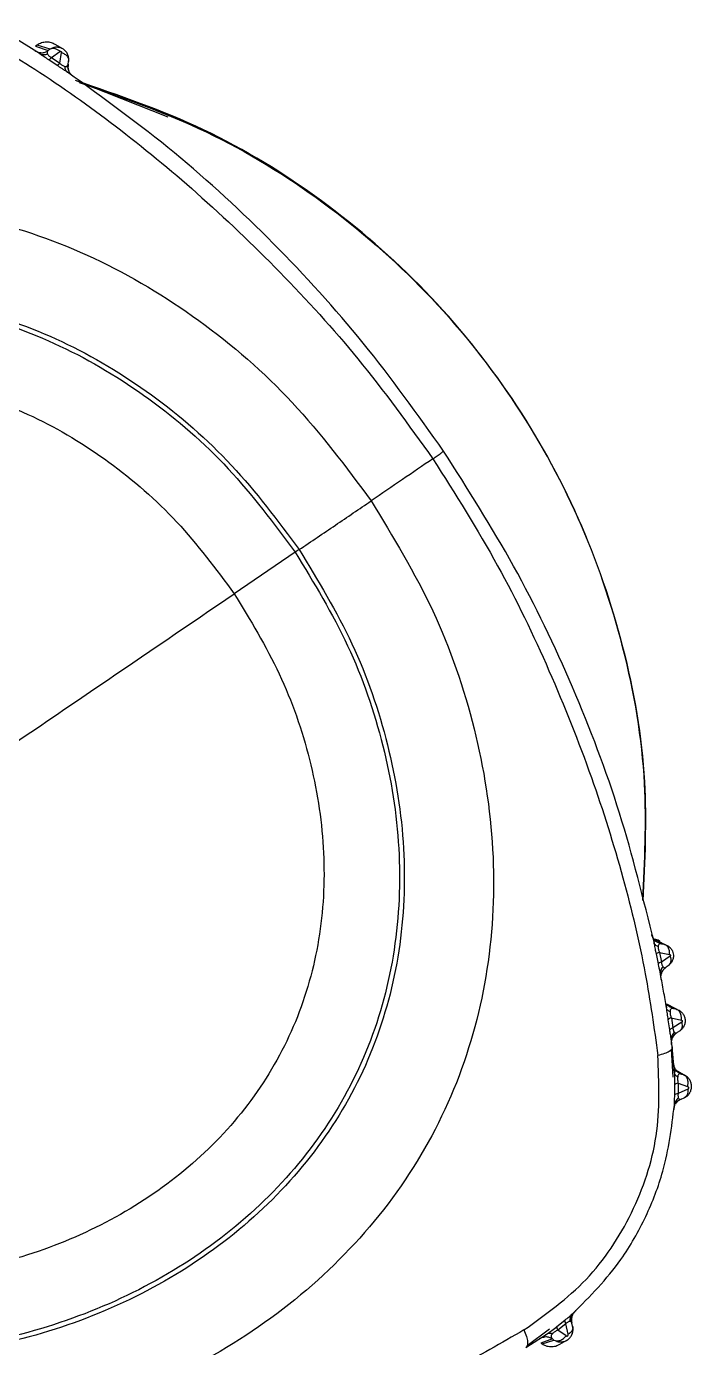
# Model space of a CAD drawing. Extents: x 527 to 611, y 788 to 934.
# Drawn here: x 533.123 to 534.194, y 859.08 to 861.208 of the extents above; entities that cross this region are included whole.
import ezdxf

# ---------------------------------------------------------------- set-up
doc = ezdxf.new("R2010")
doc.units = 0
doc.header["$MEASUREMENT"] = 0
doc.layers.add('1', color=4, linetype='Continuous')
doc.layers.add('GEOMETRY', color=3, linetype='Continuous', lineweight=25)

# ---------------------------------------------------------------- blocks, each defined once
blk = doc.blocks.new('2026_FLAIR')
at = {"layer": 'GEOMETRY'}
for p, q in [((6.0769, 57.8013), (6.0315, 57.8299)), ((6.0731, 57.8149), (6.0708, 57.8134)), ((6.0708, 57.8134), (6.0913, 57.806)), ((6.0942, 57.8081), (6.0731, 57.8149)), ((6.1147, 57.8088), (6.1023, 57.816)), ((6.0942, 57.8081), (6.0913, 57.806)), ((6.1056, 57.782), (6.0922, 57.7909)), ((6.0963, 57.7948), (6.11, 57.8047)), ((6.0963, 57.7948), (6.1096, 57.7859)), ((6.1096, 57.7859), (6.1125, 57.803)), ((6.1232, 57.7844), (6.124, 57.7884)), ((6.1311, 57.7645), (6.1314, 57.7645)), ((6.2843, 57.6988), (6.135, 57.758)), ((6.4953, 57.0021), (6.489, 56.9978)), ((6.489, 56.9978), (6.3907, 56.9311)), ((7.0825, 56.3665), (7.0676, 56.3746)), ((7.0741, 56.3687), (7.0678, 56.3719)), ((7.0786, 56.3672), (7.0825, 56.3665)), ((7.0825, 56.3665), (7.089, 56.3639)), ((7.0738, 56.3349), (7.0706, 56.3506)), ((7.0755, 56.3532), (7.0786, 56.3376)), ((7.0755, 56.3532), (7.092, 56.35)), ((7.0926, 56.3471), (7.0787, 56.3376)), ((7.0895, 56.3315), (7.0865, 56.3295)), ((7.0772, 56.318), (7.0777, 56.3152)), ((7.0856, 56.27), (7.0868, 56.264)), ((7.0865, 56.2672), (7.0865, 56.266)), ((7.1017, 56.2621), (7.0877, 56.2698)), ((7.0983, 56.2629), (7.1017, 56.2621)), ((7.0922, 56.2282), (7.0898, 56.2446)), ((7.0946, 56.2479), (7.1108, 56.2442)), ((7.0947, 56.2479), (7.0971, 56.2316)), ((7.1114, 56.2406), (7.0971, 56.2316)), ((7.1076, 56.2263), (7.1042, 56.2242)), ((7.0962, 56.2009), (7.0948, 56.2113)), ((7.0975, 56.1521), (7.0952, 56.1971)), ((7.1, 56.1592), (7.0962, 56.2009)), ((7.1141, 56.1561), (7.1016, 56.1632)), ((7.1055, 56.1604), (7.111, 56.1572)), ((7.1141, 56.1561), (7.111, 56.1572)), ((7.1002, 56.1238), (7.1004, 56.14)), ((7.1057, 56.1425), (7.1056, 56.126)), ((7.121, 56.1326), (7.1056, 56.126)), ((7.1057, 56.1425), (7.1209, 56.1371)), ((7.1105, 56.1168), (7.1151, 56.1188)), ((6.9403, 55.7756), (6.9399, 55.7756)), ((6.8627, 55.72), (6.8984, 55.7466)), ((6.9105, 55.7506), (6.9231, 55.7606)), ((6.9246, 55.7547), (6.9117, 55.7445)), ((6.9251, 55.7354), (6.9117, 55.7445)), ((6.9286, 55.738), (6.9246, 55.7547)), ((6.9357, 55.7509), (6.9345, 55.7558)), ((6.8601, 55.7165), (6.8948, 55.7387)), ((6.9031, 55.7305), (6.8844, 55.7238)), ((6.8844, 55.7238), (6.8867, 55.7224)), ((6.8867, 55.7224), (6.9057, 55.7287)), ((6.9031, 55.7305), (6.9057, 55.7287)), ((6.9152, 55.7218), (6.9265, 55.7284))]:
    blk.add_line(p, q, dxfattribs=at)
at = {"layer": 'GEOMETRY', "flags": 128}
blk.add_lwpolyline([(7.0951, 56.2097), (7.0952, 56.2107), (7.0952, 56.2107), (7.0952, 56.2107)], dxfattribs=at)
at = {"layer": 'GEOMETRY'}
for points, knots in [([(5.9551, 57.845), (5.9935, 57.8226), (6.0772, 57.7737), (6.2032, 57.6838), (6.3355, 57.5749), (6.4662, 57.4499), (6.5954, 57.3085), (6.6714, 57.203), (6.7107, 57.1484)], [0, 0, 0, 0, 0.129548, 0.282447, 0.44601, 0.624613, 0.805705, 1, 1, 1, 1]), ([(6.1022, 57.8158), (6.1003, 57.8168), (6.096, 57.8191), (6.0883, 57.82), (6.0802, 57.8189), (6.0754, 57.8163), (6.0731, 57.8149)], [0, 0, 0, 0, 0.210014, 0.473343, 0.736671, 1, 1, 1, 1]), ([(6.124, 57.7884), (6.1241, 57.7902), (6.1245, 57.7938), (6.1232, 57.7993), (6.1203, 57.8043), (6.1159, 57.8084), (6.1103, 57.811), (6.1044, 57.8117), (6.0988, 57.8108), (6.0957, 57.809), (6.0942, 57.8081)], [0, 0, 0, 0, 0.117933, 0.239777, 0.365562, 0.495333, 0.631944, 0.761558, 0.884208, 1, 1, 1, 1]), ([(6.11, 57.8047), (6.1087, 57.8057), (6.1061, 57.8077), (6.1017, 57.8093), (6.0975, 57.8096), (6.0953, 57.8086), (6.0942, 57.8081)], [0, 0, 0, 0, 0.2393, 0.493099, 0.750585, 1, 1, 1, 1]), ([(6.0696, 57.8057), (6.0712, 57.8048), (6.0735, 57.8034), (6.0761, 57.8032), (6.0768, 57.8031)], [0, 0, 0, 0, 0.723222, 1, 1, 1, 1]), ([(6.0768, 57.8031), (6.078, 57.8029), (6.0812, 57.8023), (6.0863, 57.8032), (6.0896, 57.8051), (6.0913, 57.806)], [0, 0, 0, 0, 0.244467, 0.630386, 1, 1, 1, 1]), ([(6.0922, 57.7909), (6.0895, 57.7927), (6.0838, 57.7966), (6.0793, 57.7997), (6.0769, 57.8013)], [0, 0, 0, 0, 0.473443, 1, 1, 1, 1]), ([(6.0901, 57.8004), (6.0889, 57.8001), (6.0866, 57.7993), (6.0832, 57.7991), (6.0798, 57.7997), (6.0779, 57.8008), (6.0769, 57.8013)], [0, 0, 0, 0, 0.240727, 0.491147, 0.74614, 1, 1, 1, 1]), ([(6.0913, 57.806), (6.0905, 57.8053), (6.0891, 57.8039), (6.0897, 57.8015), (6.0901, 57.8004)], [0, 0, 0, 0, 0.5269729, 1, 1, 1, 1]), ([(6.0901, 57.8004), (6.0903, 57.8), (6.0909, 57.7991), (6.0919, 57.7979), (6.093, 57.7969), (6.0941, 57.7961), (6.0952, 57.7954), (6.0959, 57.795), (6.0962, 57.7948), (6.0963, 57.7948)], [0, 0, 0, 0, 0.277232, 0.531793, 0.620229, 0.767289, 0.926588, 0.974406, 1, 1, 1, 1]), ([(6.0963, 57.7948), (6.0954, 57.7937), (6.0935, 57.7916), (6.0927, 57.7912), (6.0922, 57.7909)], [0, 0, 0, 0, 0.496231, 1, 1, 1, 1]), ([(6.11, 57.8047), (6.1101, 57.8048), (6.1104, 57.8049), (6.1109, 57.805), (6.1113, 57.8049), (6.1116, 57.8048), (6.1119, 57.8047), (6.1122, 57.8044), (6.1124, 57.804), (6.1126, 57.8035), (6.1125, 57.8032), (6.1125, 57.803)], [0, 0, 0, 0, 0.1361494, 0.2604958, 0.374339, 0.429311, 0.4841794, 0.5973057, 0.7206272, 0.8556667, 1, 1, 1, 1]), ([(6.1125, 57.803), (6.1143, 57.8023), (6.1179, 57.8007), (6.1219, 57.797), (6.1242, 57.7927), (6.124, 57.7898), (6.124, 57.7884)], [0, 0, 0, 0, 0.242506, 0.5, 0.757494, 1, 1, 1, 1]), ([(6.1096, 57.7859), (6.1087, 57.7849), (6.1069, 57.7828), (6.106, 57.7823), (6.1056, 57.782)], [0, 0, 0, 0, 0.499955, 1, 1, 1, 1]), ([(6.1221, 57.7713), (6.1201, 57.7726), (6.1171, 57.7746), (6.1135, 57.7768), (6.1119, 57.7778), (6.1109, 57.7784), (6.1087, 57.7799), (6.1068, 57.7812), (6.1056, 57.782)], [0, 0, 0, 0, 0.396945, 0.618382, 0.624027, 0.667314, 0.786302, 1, 1, 1, 1]), ([(6.1096, 57.7859), (6.1102, 57.7853), (6.1115, 57.784), (6.1137, 57.7824), (6.1158, 57.7813), (6.117, 57.7808), (6.1176, 57.7806)], [0, 0, 0, 0, 0.258987, 0.498251, 0.740212, 1, 1, 1, 1]), ([(6.1176, 57.7806), (6.1184, 57.7804), (6.1203, 57.78), (6.1224, 57.7812), (6.1229, 57.7831), (6.1232, 57.7844)], [0, 0, 0, 0, 0.21677, 0.461638, 1, 1, 1, 1]), ([(6.1176, 57.7806), (6.1177, 57.7796), (6.1178, 57.7776), (6.1188, 57.775), (6.1202, 57.7728), (6.1215, 57.7718), (6.1221, 57.7713)], [0, 0, 0, 0, 0.247807, 0.500002, 0.752196, 1, 1, 1, 1]), ([(6.1218, 57.7715), (6.1227, 57.7709), (6.1245, 57.7696), (6.1268, 57.7679), (6.1284, 57.7668), (6.1283, 57.7669), (6.1283, 57.767)], [0, 0, 0, 0, 0.217238, 0.428711, 0.820014, 1, 1, 1, 1]), ([(6.7279, 57.1608), (6.6859, 57.2197), (6.6019, 57.3374), (6.4558, 57.4972), (6.2972, 57.6447), (6.1804, 57.7291), (6.1221, 57.7713)], [0, 0, 0, 0, 0.250561, 0.500844, 0.750768, 1, 1, 1, 1]), ([(6.1314, 57.7645), (6.1313, 57.7646), (6.1311, 57.7648), (6.1288, 57.7665), (6.1263, 57.7683), (6.1235, 57.7703), (6.1221, 57.7713)], [0, 0, 0, 0, 0.365526, 0.570058, 0.785359, 1, 1, 1, 1]), ([(6.1232, 57.7844), (6.1231, 57.7826), (6.1227, 57.7788), (6.1234, 57.7748), (6.1244, 57.7731), (6.1245, 57.773)], [0, 0, 0, 0, 0.480009, 0.980796, 1, 1, 1, 1]), ([(6.127, 57.7687), (6.1268, 57.7689), (6.1264, 57.7694), (6.1256, 57.7707), (6.1246, 57.7725), (6.1235, 57.7754), (6.1227, 57.7794), (6.123, 57.7826), (6.1232, 57.7842)], [0, 0, 0, 0, 0.077112, 0.20056, 0.322176, 0.44877, 0.720351, 1, 1, 1, 1]), ([(7.0486, 56.4376), (7.0517, 56.5001), (7.0585, 56.6365), (7.0223, 56.8452), (6.9506, 57.0555), (6.8425, 57.2501), (6.7027, 57.4233), (6.5347, 57.5688), (6.3448, 57.6858), (6.2049, 57.7339), (6.135, 57.758)], [0, 0, 0, 0, 0.107825, 0.235278, 0.362732, 0.490186, 0.617639, 0.745093, 0.872546, 1, 1, 1, 1]), ([(6.1409, 57.7547), (6.2103, 57.7305), (6.349, 57.6823), (6.5374, 57.5657), (6.704, 57.4209), (6.8428, 57.2489), (6.9503, 57.0556), (7.0218, 56.8468), (7.0584, 56.6378), (7.0519, 56.5005), (7.0489, 56.4365)], [0, 0, 0, 0, 0.127046, 0.254091, 0.381137, 0.508183, 0.635228, 0.762274, 0.88932, 1, 1, 1, 1]), ([(4.9559, 55.9621), (4.9241, 56.0168), (4.8601, 56.1271), (4.8128, 56.3156), (4.8015, 56.5116), (4.8286, 56.7101), (4.891, 56.9031), (4.9854, 57.0838), (5.1083, 57.2447), (5.2559, 57.3789), (5.4235, 57.4803), (5.6056, 57.5438), (5.7959, 57.5646), (5.986, 57.5411), (6.1688, 57.4768), (6.3378, 57.3753), (6.49, 57.2434), (6.5707, 57.1351), (6.6113, 57.0807)], [0, 0, 0, 0, 0.060091, 0.121152, 0.183577, 0.247259, 0.311757, 0.376464, 0.440752, 0.504052, 0.566014, 0.626679, 0.686637, 0.746971, 0.808472, 0.871348, 0.935362, 1, 1, 1, 1]), ([(5.0774, 56.0439), (5.0503, 56.0907), (4.9955, 56.1852), (4.9551, 56.3466), (4.9456, 56.5145), (4.9689, 56.6846), (5.0225, 56.85), (5.1034, 57.0049), (5.2086, 57.1429), (5.335, 57.258), (5.4785, 57.345), (5.6343, 57.3994), (5.7973, 57.4173), (5.9599, 57.3971), (6.1164, 57.3418), (6.2611, 57.2547), (6.3914, 57.1416), (6.4605, 57.0487), (6.4953, 57.0021)], [0, 0, 0, 0, 0.060031, 0.121063, 0.183495, 0.247208, 0.311744, 0.37649, 0.440815, 0.50414, 0.566097, 0.626721, 0.686615, 0.746897, 0.808382, 0.871274, 0.935323, 1, 1, 1, 1]), ([(5.084, 56.0483), (5.057, 56.0947), (5.0027, 56.1883), (4.9628, 56.3482), (4.9534, 56.5146), (4.9765, 56.6832), (5.0296, 56.8471), (5.1098, 57.0007), (5.2141, 57.1374), (5.3393, 57.2515), (5.4814, 57.3377), (5.6359, 57.3917), (5.7974, 57.4094), (5.9586, 57.3893), (6.1136, 57.3346), (6.2569, 57.2483), (6.386, 57.1361), (6.4545, 57.0441), (6.489, 56.9978)], [0, 0, 0, 0, 0.0600175, 0.1210463, 0.1834828, 0.2472034, 0.3117439, 0.3764914, 0.4408223, 0.504154, 0.5661139, 0.626731, 0.6866093, 0.7468816, 0.808366, 0.8712649, 0.9353204, 1, 1, 1, 1]), ([(5.1874, 56.1177), (5.1643, 56.1574), (5.1178, 56.2376), (5.0838, 56.3746), (5.0758, 56.517), (5.0958, 56.6614), (5.1413, 56.802), (5.2101, 56.9337), (5.2995, 57.051), (5.4067, 57.1489), (5.5284, 57.2229), (5.6606, 57.2693), (5.7989, 57.2845), (5.9368, 57.2672), (6.0694, 57.2201), (6.1919, 57.146), (6.3024, 57.0497), (6.3612, 56.9708), (6.3907, 56.9311)], [0, 0, 0, 0, 0.059911, 0.12091, 0.183385, 0.247163, 0.311739, 0.376505, 0.44088, 0.504269, 0.566249, 0.626809, 0.686568, 0.746756, 0.808237, 0.871187, 0.935295, 1, 1, 1, 1]), ([(6.7107, 57.1484), (6.7131, 57.1501), (6.7181, 57.1535), (6.7238, 57.1576), (6.7275, 57.1603), (6.7278, 57.1606), (6.7279, 57.1608)], [0, 0, 0, 0, 0.243697, 0.5, 0.756303, 1, 1, 1, 1]), ([(7.0668, 56.3694), (7.0497, 56.4392), (7.0155, 56.5788), (6.9382, 56.7816), (6.8445, 56.9775), (6.7668, 57.0997), (6.7279, 57.1608)], [0, 0, 0, 0, 0.249231, 0.499142, 0.749419, 1, 1, 1, 1]), ([(6.7107, 57.1484), (6.6943, 57.1373), (6.6617, 57.115), (6.6281, 57.0921), (6.6113, 57.0807)], [0, 0, 0, 0, 0.5, 1, 1, 1, 1]), ([(6.7107, 57.1484), (6.7466, 57.0916), (6.8161, 56.9817), (6.8992, 56.8088), (6.9663, 56.6406), (7.0176, 56.4771), (7.0535, 56.3266), (7.0669, 56.231), (7.0731, 56.1871)], [0, 0, 0, 0, 0.194123, 0.375326, 0.553698, 0.717107, 0.869983, 1, 1, 1, 1]), ([(6.6113, 57.0807), (6.6465, 57.0226), (6.7167, 56.9071), (6.7823, 56.716), (6.8134, 56.5207), (6.8048, 56.3264), (6.7555, 56.141), (6.6649, 55.9723), (6.5377, 55.8275), (6.3806, 55.7105), (6.2005, 55.6244), (6.0052, 55.571), (5.8023, 55.5512), (5.6003, 55.5653), (5.4065, 55.6141), (5.2295, 55.6975), (5.0728, 55.8115), (4.9947, 55.9121), (4.9559, 55.9621)], [0, 0, 0, 0, 0.064638, 0.128652, 0.191528, 0.253029, 0.313363, 0.373321, 0.433986, 0.495948, 0.559248, 0.623536, 0.688243, 0.752741, 0.816423, 0.878848, 0.939909, 1, 1, 1, 1]), ([(6.4953, 57.0021), (6.5148, 57.0152), (6.5537, 57.0416), (6.5921, 57.0676), (6.6113, 57.0807)], [0, 0, 0, 0, 0.5, 1, 1, 1, 1]), ([(6.4953, 57.0021), (6.5255, 56.9523), (6.5857, 56.8533), (6.642, 56.6896), (6.6689, 56.5223), (6.6617, 56.356), (6.6197, 56.1972), (6.5421, 56.0528), (6.433, 55.9289), (6.2984, 55.8289), (6.144, 55.7552), (5.9765, 55.7096), (5.8026, 55.6927), (5.6295, 55.7047), (5.4634, 55.7463), (5.3117, 55.8175), (5.1776, 55.915), (5.1106, 56.0012), (5.0774, 56.0439)], [0, 0, 0, 0, 0.064677, 0.128726, 0.191618, 0.253103, 0.313385, 0.373279, 0.433903, 0.49586, 0.559185, 0.62351, 0.688256, 0.752792, 0.816505, 0.878937, 0.939969, 1, 1, 1, 1]), ([(6.489, 56.9978), (6.519, 56.9485), (6.5786, 56.8503), (6.6345, 56.6881), (6.6611, 56.5223), (6.6541, 56.3575), (6.6125, 56.2002), (6.5355, 56.0571), (6.4274, 55.9344), (6.294, 55.8353), (6.141, 55.7623), (5.975, 55.7171), (5.8026, 55.7003), (5.631, 55.7122), (5.4665, 55.7534), (5.3161, 55.824), (5.1832, 55.9206), (5.1168, 56.0059), (5.084, 56.0483)], [0, 0, 0, 0, 0.06468, 0.128735, 0.191634, 0.253118, 0.313391, 0.373269, 0.433886, 0.495846, 0.559178, 0.623509, 0.688256, 0.752797, 0.816517, 0.878954, 0.939983, 1, 1, 1, 1]), ([(6.3907, 56.9311), (6.4164, 56.8888), (6.4676, 56.8046), (6.5157, 56.6656), (6.5388, 56.5237), (6.5331, 56.3826), (6.4976, 56.2479), (6.4317, 56.1253), (6.339, 56.0204), (6.2245, 55.9357), (6.0933, 55.8734), (5.9509, 55.8348), (5.803, 55.8204), (5.6559, 55.8305), (5.5149, 55.8656), (5.3862, 55.9259), (5.2723, 56.0084), (5.2155, 56.0815), (5.1874, 56.1177)], [0, 0, 0, 0, 0.064705, 0.128813, 0.191763, 0.253244, 0.313432, 0.373191, 0.433751, 0.495731, 0.55912, 0.623495, 0.688261, 0.752837, 0.816615, 0.87909, 0.940089, 1, 1, 1, 1]), ([(7.0786, 56.3672), (7.0768, 56.3677), (7.0731, 56.3688), (7.0684, 56.3723), (7.0648, 56.3768), (7.0637, 56.3804), (7.0631, 56.3822)], [0, 0, 0, 0, 0.244704, 0.5, 0.755296, 1, 1, 1, 1]), ([(7.0641, 56.3796), (7.0642, 56.3794), (7.0645, 56.3788), (7.0654, 56.3751), (7.0664, 56.3713), (7.0668, 56.3694)], [0, 0, 0, 0, 0.217025, 0.624059, 1, 1, 1, 1]), ([(7.0669, 56.3719), (7.0668, 56.3719), (7.0664, 56.372), (7.0665, 56.371), (7.0668, 56.3696), (7.067, 56.3688)], [0, 0, 0, 0, 0.201397, 0.59248, 1, 1, 1, 1]), ([(7.0706, 56.3506), (7.0701, 56.3531), (7.0695, 56.3557), (7.0687, 56.3597), (7.0684, 56.3616), (7.068, 56.364), (7.0675, 56.3663), (7.0671, 56.3682), (7.0668, 56.3694)], [0, 0, 0, 0, 0.386711, 0.400532, 0.607773, 0.666949, 0.778449, 1, 1, 1, 1]), ([(7.0734, 56.3624), (7.0718, 56.3632), (7.0693, 56.3646), (7.0675, 56.3672), (7.067, 56.3687), (7.0668, 56.3694)], [0, 0, 0, 0, 0.489151, 0.744278, 1, 1, 1, 1]), ([(7.076, 56.3713), (7.0757, 56.3715), (7.0733, 56.3734), (7.0703, 56.374), (7.0676, 56.3746)], [0, 0, 0, 0, 0.107063, 1, 1, 1, 1]), ([(7.0786, 56.3672), (7.0773, 56.3673), (7.0754, 56.3673), (7.0737, 56.3655), (7.0735, 56.3634), (7.0734, 56.3624)], [0, 0, 0, 0, 0.545844, 0.787539, 1, 1, 1, 1]), ([(7.0734, 56.3624), (7.0734, 56.3617), (7.0735, 56.3605), (7.0739, 56.3581), (7.0745, 56.3555), (7.0752, 56.354), (7.0755, 56.3532)], [0, 0, 0, 0, 0.257065, 0.499427, 0.740311, 1, 1, 1, 1]), ([(7.092, 56.35), (7.0919, 56.352), (7.0919, 56.356), (7.0898, 56.3612), (7.0866, 56.3651), (7.0838, 56.366), (7.0825, 56.3665)], [0, 0, 0, 0, 0.24251, 0.500006, 0.757498, 1, 1, 1, 1]), ([(7.089, 56.3639), (7.0906, 56.3627), (7.0937, 56.3604), (7.0965, 56.3557), (7.098, 56.3509), (7.0982, 56.3458), (7.097, 56.3405), (7.0942, 56.3353), (7.0911, 56.3328), (7.0895, 56.3315)], [0, 0, 0, 0, 0.160863, 0.299617, 0.416215, 0.550348, 0.692325, 0.842197, 1, 1, 1, 1]), ([(7.0755, 56.3532), (7.0742, 56.3527), (7.0716, 56.3517), (7.0709, 56.3509), (7.0706, 56.3506)], [0, 0, 0, 0, 0.498321, 1, 1, 1, 1]), ([(7.0926, 56.3471), (7.093, 56.3455), (7.0939, 56.3423), (7.0936, 56.3377), (7.0922, 56.3339), (7.0904, 56.3323), (7.0895, 56.3315)], [0, 0, 0, 0, 0.244322, 0.5, 0.755678, 1, 1, 1, 1]), ([(7.092, 56.35), (7.0921, 56.35), (7.0924, 56.3499), (7.0928, 56.3496), (7.0931, 56.3492), (7.0932, 56.3488), (7.0933, 56.3485), (7.0933, 56.3482), (7.0931, 56.3478), (7.0929, 56.3474), (7.0927, 56.3472), (7.0926, 56.3471)], [0, 0, 0, 0, 0.144352, 0.279387, 0.402711, 0.515838, 0.570705, 0.625679, 0.73952, 0.863869, 1, 1, 1, 1]), ([(7.0786, 56.3376), (7.0773, 56.3371), (7.0747, 56.3361), (7.0741, 56.3353), (7.0738, 56.3349)], [0, 0, 0, 0, 0.500003, 1, 1, 1, 1]), ([(7.0773, 56.3176), (7.077, 56.3196), (7.0766, 56.3217), (7.076, 56.3241), (7.0757, 56.3253), (7.0754, 56.327), (7.0749, 56.3293), (7.0744, 56.3316), (7.074, 56.3336), (7.0738, 56.3349)], [0, 0, 0, 0, 0.415796, 0.420284, 0.453774, 0.64405, 0.702207, 0.805119, 1, 1, 1, 1]), ([(7.0812, 56.3301), (7.0805, 56.3291), (7.0789, 56.3272), (7.0775, 56.3241), (7.0769, 56.3208), (7.0772, 56.3186), (7.0773, 56.3176)], [0, 0, 0, 0, 0.2472728, 0.4999955, 0.7527205, 1, 1, 1, 1]), ([(7.0781, 56.3157), (7.0781, 56.316), (7.0782, 56.3168), (7.0787, 56.319), (7.08, 56.3225), (7.0827, 56.3265), (7.0853, 56.3285), (7.0866, 56.3296)], [0, 0, 0, 0, 0.093046, 0.208092, 0.452891, 0.723526, 1, 1, 1, 1]), ([(7.0787, 56.3376), (7.0787, 56.3368), (7.0789, 56.3351), (7.0794, 56.3337), (7.0797, 56.3329), (7.0799, 56.3323), (7.0805, 56.3311), (7.081, 56.3305), (7.0812, 56.3301)], [0, 0, 0, 0, 0.235042, 0.470576, 0.478141, 0.540974, 0.724966, 1, 1, 1, 1]), ([(7.0794, 56.3208), (7.0803, 56.3225), (7.082, 56.326), (7.0851, 56.3284), (7.0865, 56.3295)], [0, 0, 0, 0, 0.510792, 1, 1, 1, 1]), ([(7.0812, 56.3301), (7.0816, 56.3296), (7.0825, 56.3287), (7.0843, 56.3284), (7.0856, 56.329), (7.0865, 56.3295)], [0, 0, 0, 0, 0.226914, 0.472559, 1, 1, 1, 1]), ([(7.0868, 56.264), (7.0853, 56.2729), (7.0824, 56.2907), (7.079, 56.3086), (7.0773, 56.3176)], [0, 0, 0, 0, 0.499752, 1, 1, 1, 1]), ([(7.0782, 56.3095), (7.0783, 56.3099), (7.0784, 56.3106), (7.0777, 56.3155), (7.0773, 56.3176)], [0, 0, 0, 0, 0.5726771, 1, 1, 1, 1]), ([(7.078, 56.3146), (7.078, 56.3148), (7.078, 56.315), (7.078, 56.3156), (7.0781, 56.3157)], [0, 0, 0, 0, 0.854752, 1, 1, 1, 1]), ([(7.0897, 56.2446), (7.0893, 56.2478), (7.0883, 56.2545), (7.0873, 56.2608), (7.0868, 56.264)], [0, 0, 0, 0, 0.491532, 1, 1, 1, 1]), ([(7.0926, 56.2575), (7.0911, 56.2583), (7.088, 56.26), (7.0872, 56.2626), (7.0868, 56.264)], [0, 0, 0, 0, 0.4898, 1, 1, 1, 1]), ([(7.0945, 56.2642), (7.0918, 56.2658), (7.0882, 56.2679), (7.0873, 56.2675), (7.087, 56.2674)], [0, 0, 0, 0, 0.745393, 1, 1, 1, 1]), ([(7.0983, 56.2629), (7.0965, 56.2634), (7.0937, 56.2642), (7.0916, 56.266), (7.0909, 56.2666)], [0, 0, 0, 0, 0.672995, 1, 1, 1, 1]), ([(7.0983, 56.2629), (7.0969, 56.263), (7.0948, 56.2632), (7.0932, 56.2611), (7.0926, 56.2594), (7.0926, 56.2581), (7.0926, 56.2575)], [0, 0, 0, 0, 0.552691, 0.791968, 0.900435, 1, 1, 1, 1]), ([(7.0926, 56.2575), (7.0926, 56.2568), (7.0927, 56.2555), (7.093, 56.2529), (7.0937, 56.2503), (7.0943, 56.2487), (7.0946, 56.2479)], [0, 0, 0, 0, 0.25021, 0.488494, 0.732792, 1, 1, 1, 1]), ([(7.1108, 56.2442), (7.1109, 56.2462), (7.1111, 56.2504), (7.1093, 56.2561), (7.1061, 56.2604), (7.1032, 56.2616), (7.1017, 56.2621)], [0, 0, 0, 0, 0.241792, 0.500007, 0.758217, 1, 1, 1, 1]), ([(7.1017, 56.2621), (7.1042, 56.2612), (7.1082, 56.2598), (7.1127, 56.2554), (7.1156, 56.2507), (7.117, 56.2451), (7.1168, 56.2394), (7.115, 56.234), (7.1119, 56.2295), (7.109, 56.2273), (7.1076, 56.2263)], [0, 0, 0, 0, 0.166512, 0.279987, 0.401109, 0.523295, 0.648233, 0.769287, 0.886519, 1, 1, 1, 1]), ([(7.0946, 56.2479), (7.0933, 56.2473), (7.0907, 56.2461), (7.0901, 56.2451), (7.0897, 56.2446)], [0, 0, 0, 0, 0.499055, 1, 1, 1, 1]), ([(7.1114, 56.2406), (7.1116, 56.2391), (7.1122, 56.236), (7.1117, 56.2319), (7.1102, 56.2284), (7.1085, 56.227), (7.1076, 56.2263)], [0, 0, 0, 0, 0.244947, 0.5, 0.755053, 1, 1, 1, 1]), ([(7.1108, 56.2442), (7.111, 56.2441), (7.1113, 56.244), (7.1117, 56.2436), (7.1121, 56.2432), (7.1122, 56.2427), (7.1123, 56.2423), (7.1122, 56.242), (7.1122, 56.2417), (7.1121, 56.2413), (7.1118, 56.2409), (7.1115, 56.2407), (7.1114, 56.2406)], [0, 0, 0, 0, 0.146361, 0.284808, 0.41183, 0.527282, 0.582294, 0.636648, 0.691473, 0.747865, 0.867827, 1, 1, 1, 1]), ([(7.0971, 56.2316), (7.0958, 56.231), (7.0931, 56.2298), (7.0925, 56.2287), (7.0922, 56.2282)], [0, 0, 0, 0, 0.500018, 1, 1, 1, 1]), ([(7.0948, 56.2113), (7.0947, 56.2123), (7.0945, 56.2138), (7.0942, 56.2156), (7.0938, 56.2177), (7.0932, 56.2218), (7.0926, 56.2257), (7.0922, 56.2282)], [0, 0, 0, 0, 0.231722, 0.347212, 0.412126, 0.632719, 1, 1, 1, 1]), ([(7.0995, 56.2245), (7.0987, 56.2236), (7.0969, 56.2217), (7.0953, 56.2183), (7.0945, 56.2148), (7.0947, 56.2125), (7.0948, 56.2113)], [0, 0, 0, 0, 0.247126, 0.500004, 0.75288, 1, 1, 1, 1]), ([(7.0952, 56.2107), (7.0953, 56.2111), (7.0954, 56.2119), (7.096, 56.2142), (7.0975, 56.2176), (7.1003, 56.2214), (7.103, 56.2233), (7.1043, 56.2243)], [0, 0, 0, 0, 0.107523, 0.218341, 0.458992, 0.726491, 1, 1, 1, 1]), ([(7.0968, 56.2158), (7.0977, 56.2175), (7.0996, 56.2209), (7.1027, 56.2231), (7.1042, 56.2242)], [0, 0, 0, 0, 0.510589, 1, 1, 1, 1]), ([(7.0971, 56.2316), (7.0972, 56.2308), (7.0973, 56.2291), (7.0978, 56.2278), (7.098, 56.2271), (7.0983, 56.2265), (7.0988, 56.2255), (7.0992, 56.2249), (7.0995, 56.2245)], [0, 0, 0, 0, 0.230171, 0.465865, 0.473511, 0.536883, 0.722542, 1, 1, 1, 1]), ([(7.0995, 56.2245), (7.1002, 56.224), (7.1018, 56.2229), (7.1034, 56.2238), (7.1042, 56.2242)], [0, 0, 0, 0, 0.475353, 1, 1, 1, 1]), ([(7.0962, 56.2009), (7.0962, 56.1997), (7.0961, 56.1973), (7.0916, 56.1935), (7.0842, 56.19), (7.0768, 56.1881), (7.0731, 56.1871)], [0, 0, 0, 0, 0.239707, 0.491119, 0.747175, 1, 1, 1, 1]), ([(7.0951, 56.2047), (7.0952, 56.2051), (7.0953, 56.2057), (7.095, 56.2096), (7.0948, 56.2113)], [0, 0, 0, 0, 0.563906, 1, 1, 1, 1]), ([(6.8573, 55.7449), (6.8925, 55.7701), (6.9623, 55.82), (7.0355, 55.9311), (7.0782, 56.0574), (7.0748, 56.1437), (7.0731, 56.1871)], [0, 0, 0, 0, 0.251416, 0.499983, 0.748554, 1, 1, 1, 1]), ([(7.0981, 56.1741), (7.0984, 56.1723), (7.099, 56.1686), (7.1015, 56.164), (7.1039, 56.1618), (7.105, 56.1609)], [0, 0, 0, 0, 0.359593, 0.734373, 1, 1, 1, 1]), ([(7.0992, 56.1678), (7.0993, 56.1671), (7.0995, 56.165), (7.0998, 56.1615), (7.1, 56.1592)], [0, 0, 0, 0, 0.375095, 1, 1, 1, 1]), ([(7.1002, 56.1623), (7.1002, 56.1623), (7.0999, 56.1624), (7.0999, 56.1613), (7.1, 56.1596), (7.1, 56.1587)], [0, 0, 0, 0, 0.017241, 0.499379, 1, 1, 1, 1]), ([(7.1004, 56.14), (7.1003, 56.1434), (7.1003, 56.15), (7.1001, 56.1562), (7.1, 56.1592)], [0, 0, 0, 0, 0.51114, 1, 1, 1, 1]), ([(7.1049, 56.1524), (7.1035, 56.1533), (7.1007, 56.1553), (7.1002, 56.1579), (7.1, 56.1592)], [0, 0, 0, 0, 0.490313, 1, 1, 1, 1]), ([(7.1095, 56.1578), (7.1065, 56.1597), (7.1022, 56.1622), (7.101, 56.1622), (7.1006, 56.1622)], [0, 0, 0, 0, 0.70911, 1, 1, 1, 1]), ([(7.1049, 56.1524), (7.1049, 56.1517), (7.1047, 56.1503), (7.1048, 56.1477), (7.1051, 56.145), (7.1055, 56.1433), (7.1057, 56.1425)], [0, 0, 0, 0, 0.249261, 0.488794, 0.734234, 1, 1, 1, 1]), ([(7.111, 56.1572), (7.1096, 56.1575), (7.1076, 56.1579), (7.1058, 56.156), (7.1051, 56.1542), (7.105, 56.153), (7.1049, 56.1524)], [0, 0, 0, 0, 0.55288, 0.791652, 0.900062, 1, 1, 1, 1]), ([(7.105, 56.1609), (7.1054, 56.1605), (7.107, 56.1588), (7.1093, 56.1579), (7.111, 56.1572)], [0, 0, 0, 0, 0.232863, 1, 1, 1, 1]), ([(7.1209, 56.1371), (7.1213, 56.1391), (7.122, 56.1433), (7.1209, 56.1492), (7.1182, 56.1539), (7.1154, 56.1554), (7.1141, 56.1561)], [0, 0, 0, 0, 0.241635, 0.500008, 0.758375, 1, 1, 1, 1]), ([(7.1151, 56.1188), (7.1168, 56.1197), (7.1202, 56.1215), (7.1241, 56.1259), (7.1266, 56.1311), (7.1276, 56.1369), (7.1268, 56.1427), (7.1245, 56.1479), (7.1205, 56.153), (7.1165, 56.1549), (7.1141, 56.1561)], [0, 0, 0, 0, 0.1203895, 0.2407817, 0.3612743, 0.4819644, 0.6007892, 0.7209649, 0.8331041, 1, 1, 1, 1]), ([(7.1057, 56.1425), (7.1043, 56.1421), (7.1014, 56.1414), (7.1007, 56.1405), (7.1004, 56.14)], [0, 0, 0, 0, 0.499386, 1, 1, 1, 1]), ([(7.121, 56.1326), (7.1211, 56.1311), (7.1212, 56.1279), (7.1201, 56.1238), (7.118, 56.1205), (7.1161, 56.1193), (7.1151, 56.1188)], [0, 0, 0, 0, 0.244802, 0.5, 0.755198, 1, 1, 1, 1]), ([(7.1209, 56.1371), (7.1211, 56.137), (7.1215, 56.1368), (7.122, 56.1363), (7.1223, 56.1357), (7.1224, 56.1351), (7.1224, 56.1346), (7.1223, 56.1342), (7.1222, 56.1339), (7.122, 56.1334), (7.1216, 56.1329), (7.1212, 56.1327), (7.121, 56.1326)], [0, 0, 0, 0, 0.144988, 0.282396, 0.408827, 0.524229, 0.57945, 0.634159, 0.689453, 0.746382, 0.867343, 1, 1, 1, 1]), ([(6.9361, 55.7714), (6.9635, 55.799), (7.0094, 55.8454), (7.0547, 55.9264), (7.0875, 56.01), (7.0951, 56.0711), (7.0996, 56.1069)], [0, 0, 0, 0, 0.307324, 0.515132, 0.716378, 1, 1, 1, 1]), ([(7.0996, 56.1069), (7.0994, 56.105), (7.0989, 56.1009), (7.0986, 56.1004), (7.0985, 56.1001)], [0, 0, 0, 0, 0.470584, 1, 1, 1, 1]), ([(7.0996, 56.1069), (7.0996, 56.108), (7.0998, 56.1095), (7.0998, 56.1114), (7.0999, 56.1124), (7.0999, 56.1128), (7.0999, 56.1132), (7.0999, 56.1145), (7.1, 56.118), (7.1001, 56.1214), (7.1002, 56.1238)], [0, 0, 0, 0, 0.237358, 0.356058, 0.420019, 0.422084, 0.43752, 0.479818, 0.63966, 1, 1, 1, 1]), ([(7.1062, 56.1182), (7.1052, 56.1175), (7.1033, 56.116), (7.1013, 56.1132), (7.0999, 56.1102), (7.0997, 56.108), (7.0996, 56.1069)], [0, 0, 0, 0, 0.247391, 0.500007, 0.75262, 1, 1, 1, 1]), ([(7.0996, 56.1077), (7.0997, 56.1079), (7.0999, 56.1081), (7.1021, 56.1113), (7.1059, 56.114), (7.1083, 56.1158)], [0, 0, 0, 0, 0.26716, 0.520467, 1, 1, 1, 1]), ([(7.1056, 56.126), (7.1042, 56.1257), (7.1013, 56.1251), (7.1006, 56.1242), (7.1002, 56.1238)], [0, 0, 0, 0, 0.5, 1, 1, 1, 1]), ([(7.1105, 56.1168), (7.1089, 56.116), (7.1057, 56.1143), (7.1027, 56.1114), (7.1017, 56.1093), (7.1015, 56.1089)], [0, 0, 0, 0, 0.432665, 0.882217, 1, 1, 1, 1]), ([(7.1056, 56.126), (7.1055, 56.1251), (7.1053, 56.1235), (7.1054, 56.1219), (7.1055, 56.1211), (7.1056, 56.1205), (7.1058, 56.1193), (7.106, 56.1186), (7.1062, 56.1182)], [0, 0, 0, 0, 0.238068, 0.475416, 0.501679, 0.551762, 0.728188, 1, 1, 1, 1]), ([(7.1062, 56.1182), (7.1067, 56.1175), (7.1079, 56.116), (7.1096, 56.1165), (7.1105, 56.1168)], [0, 0, 0, 0, 0.4717477, 1, 1, 1, 1]), ([(6.9231, 55.7606), (6.9255, 55.7626), (6.9306, 55.7667), (6.9342, 55.7697), (6.9361, 55.7714)], [0, 0, 0, 0, 0.47182, 1, 1, 1, 1]), ([(6.9361, 55.7714), (6.9353, 55.7706), (6.9337, 55.769), (6.9321, 55.7659), (6.9311, 55.7625), (6.9311, 55.76), (6.9311, 55.7588)], [0, 0, 0, 0, 0.2473621, 0.4999994, 0.752637, 1, 1, 1, 1]), ([(6.9345, 55.756), (6.934, 55.7594), (6.9333, 55.7647), (6.9349, 55.7698), (6.9354, 55.7706), (6.9357, 55.771)], [0, 0, 0, 0, 0.478958, 0.732992, 1, 1, 1, 1]), ([(6.9403, 55.7756), (6.9391, 55.7743), (6.9366, 55.7717), (6.9344, 55.7666), (6.9335, 55.7611), (6.9342, 55.7576), (6.9345, 55.7558)], [0, 0, 0, 0, 0.245213, 0.499997, 0.754783, 1, 1, 1, 1]), ([(6.9403, 55.7756), (6.9402, 55.7754), (6.9401, 55.7751), (6.9374, 55.7726), (6.9361, 55.7714)], [0, 0, 0, 0, 0.529053, 1, 1, 1, 1]), ([(6.8573, 55.7449), (6.8209, 55.7239), (6.7434, 55.679), (6.6113, 55.6157), (6.4709, 55.5599), (6.3245, 55.5144), (6.179, 55.4799), (6.0288, 55.4535), (5.8611, 55.4352), (5.6779, 55.4315), (5.4788, 55.4435), (5.3039, 55.4699), (5.1589, 55.5035), (5.0478, 55.5359), (4.951, 55.5697), (4.8917, 55.5937), (4.8634, 55.6051)], [0, 0, 0, 0, 0.0618389, 0.131845, 0.211627, 0.279904, 0.3529711, 0.4274329, 0.4999257, 0.5964014, 0.6918895, 0.7884778, 0.8520734, 0.9066684, 0.9556063, 1, 1, 1, 1]), ([(6.8573, 55.7449), (6.8588, 55.7413), (6.8618, 55.7341), (6.8635, 55.7255), (6.8631, 55.7193), (6.8611, 55.7174), (6.8601, 55.7165)], [0, 0, 0, 0, 0.252807, 0.508865, 0.760288, 1, 1, 1, 1]), ([(6.8948, 55.7387), (6.8973, 55.7405), (6.9024, 55.7443), (6.9078, 55.7484), (6.9105, 55.7506)], [0, 0, 0, 0, 0.489149, 1, 1, 1, 1]), ([(6.9117, 55.7445), (6.9109, 55.7442), (6.9093, 55.7434), (6.9069, 55.742), (6.9048, 55.7404), (6.9038, 55.7394), (6.9033, 55.7389)], [0, 0, 0, 0, 0.265172, 0.509677, 0.749232, 1, 1, 1, 1]), ([(6.9057, 55.7287), (6.9079, 55.7276), (6.9117, 55.7257), (6.9179, 55.7254), (6.9235, 55.7266), (6.9287, 55.7294), (6.9328, 55.7336), (6.9355, 55.7389), (6.9368, 55.7449), (6.9361, 55.7489), (6.9357, 55.7509)], [0, 0, 0, 0, 0.150773, 0.264434, 0.386648, 0.506202, 0.625757, 0.747841, 0.872557, 1, 1, 1, 1]), ([(6.9105, 55.7506), (6.9103, 55.7499), (6.91, 55.7487), (6.9111, 55.7459), (6.9117, 55.7445)], [0, 0, 0, 0, 0.500743, 1, 1, 1, 1]), ([(6.9231, 55.7606), (6.923, 55.76), (6.9227, 55.7588), (6.924, 55.756), (6.9246, 55.7547)], [0, 0, 0, 0, 0.5, 1, 1, 1, 1]), ([(6.9311, 55.7588), (6.9307, 55.7587), (6.9299, 55.7585), (6.9283, 55.7578), (6.9264, 55.7565), (6.9252, 55.7553), (6.9246, 55.7547)], [0, 0, 0, 0, 0.272932, 0.525631, 0.762717, 1, 1, 1, 1]), ([(6.9357, 55.7509), (6.9359, 55.7498), (6.9363, 55.7476), (6.935, 55.7441), (6.9325, 55.7407), (6.9299, 55.7389), (6.9286, 55.738)], [0, 0, 0, 0, 0.244802, 0.5, 0.755198, 1, 1, 1, 1]), ([(6.9345, 55.7558), (6.9342, 55.7568), (6.9337, 55.7586), (6.932, 55.7587), (6.9311, 55.7588)], [0, 0, 0, 0, 0.5274632, 1, 1, 1, 1]), ([(6.8948, 55.7387), (6.893, 55.7375), (6.8893, 55.735), (6.8838, 55.7314), (6.8826, 55.7308), (6.8818, 55.7304)], [0, 0, 0, 0, 0.215347, 0.453142, 1, 1, 1, 1]), ([(6.8888, 55.733), (6.8881, 55.733), (6.8856, 55.7327), (6.8834, 55.7313), (6.8818, 55.7304)], [0, 0, 0, 0, 0.279777, 1, 1, 1, 1]), ([(6.9031, 55.7305), (6.9014, 55.7314), (6.8981, 55.7331), (6.8931, 55.7339), (6.89, 55.7333), (6.8888, 55.733)], [0, 0, 0, 0, 0.3709207, 0.7575039, 1, 1, 1, 1]), ([(6.8948, 55.7387), (6.896, 55.7393), (6.8983, 55.7404), (6.9017, 55.7394), (6.9033, 55.7389)], [0, 0, 0, 0, 0.509663, 1, 1, 1, 1]), ([(6.9033, 55.7389), (6.9029, 55.7384), (6.902, 55.7375), (6.901, 55.7357), (6.9006, 55.733), (6.9021, 55.7316), (6.9031, 55.7305)], [0, 0, 0, 0, 0.102658, 0.213834, 0.457963, 1, 1, 1, 1]), ([(6.9057, 55.7287), (6.9071, 55.7281), (6.9101, 55.7269), (6.9155, 55.7278), (6.9209, 55.7306), (6.9237, 55.7338), (6.9251, 55.7354)], [0, 0, 0, 0, 0.241628, 0.499996, 0.758367, 1, 1, 1, 1]), ([(6.9251, 55.7354), (6.9253, 55.7353), (6.9257, 55.735), (6.9264, 55.735), (6.927, 55.7351), (6.9276, 55.7354), (6.928, 55.7357), (6.9282, 55.736), (6.9284, 55.7363), (6.9286, 55.7367), (6.9287, 55.7374), (6.9287, 55.7378), (6.9286, 55.738)], [0, 0, 0, 0, 0.144969, 0.282382, 0.408812, 0.524214, 0.579439, 0.634146, 0.689441, 0.746369, 0.867327, 1, 1, 1, 1]), ([(6.8867, 55.7224), (6.8891, 55.7211), (6.8941, 55.7185), (6.9024, 55.7178), (6.9097, 55.7189), (6.9135, 55.7212), (6.915, 55.722)], [0, 0, 0, 0, 0.27571, 0.55142, 0.82713, 1, 1, 1, 1])]:
    blk.add_open_spline(points, degree=3, knots=knots, dxfattribs=at)
blk.add_open_spline([(5.9529, 56.6331), (6.0264, 56.683), (6.1734, 56.7829), (6.3183, 56.8817), (6.3907, 56.9311)], degree=3, dxfattribs=at)

msp = doc.modelspace()

# ---------------------------------------------------------------- block references
at = {"layer": '1'}
msp.add_blockref('2026_FLAIR', (527.0666, 803.3631), dxfattribs=at)

doc.saveas('drawing.dxf')
